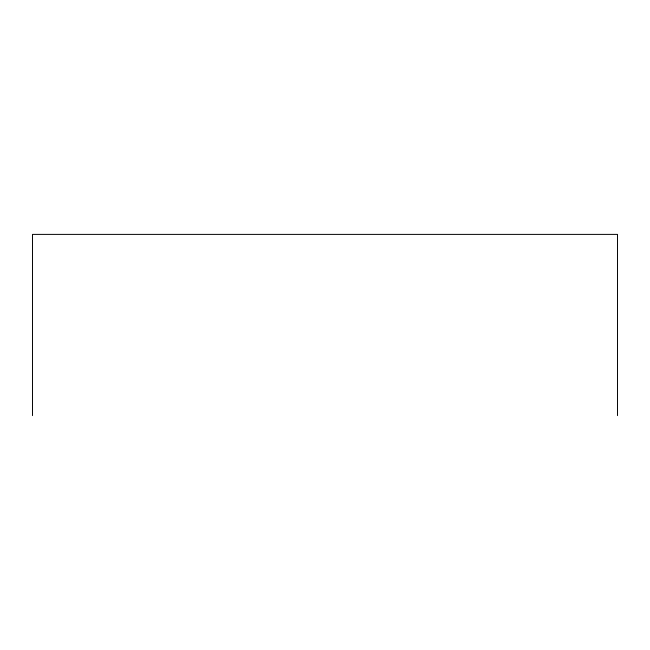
<?xml version="1.0" encoding="UTF-8"?>
<svg xmlns="http://www.w3.org/2000/svg" width="650" height="650" viewBox="0 0 650 650"><rect width="100%" height="100%" fill="white"/><g stroke="black" fill="none" stroke-linecap="round" stroke-linejoin="round"><path stroke-width="0.97" d="M617.5 415.61L617.5 234.39L32.5 234.39L32.5 415.61"/></g></svg>
